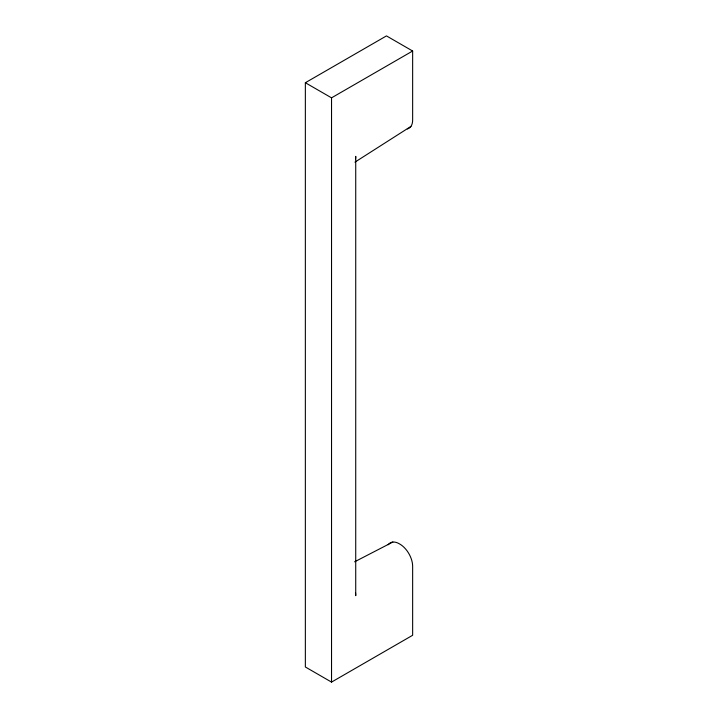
<?xml version="1.0" encoding="UTF-8"?>
<svg xmlns="http://www.w3.org/2000/svg" width="718" height="718" viewBox="0 0 718 718"><rect width="100%" height="100%" fill="white"/><g stroke="black" fill="none" stroke-linecap="round" stroke-linejoin="round"><path stroke-width="1.08" d="M354.943 162.142L410.929 126.413M388.178 544.756A18.13 10.465 60 0 1 399.549 543.921A18.13 10.465 60 0 1 412.644 566.287L412.644 635.277L331.536 682.1L305.356 666.986L305.356 82.723L386.464 35.9L412.644 51.014L412.644 120.005A18.13 10.465 60 0 1 407.339 128.944M305.356 82.723L331.536 97.845L412.644 51.014M354.593 561.817L392.863 542.045M331.536 97.845L331.536 682.1M355.536 158.777A18.103 10.456 60 0 0 355.733 156.353L355.724 595.662A18.103 10.456 60 0 0 355.491 592.664"/></g></svg>
